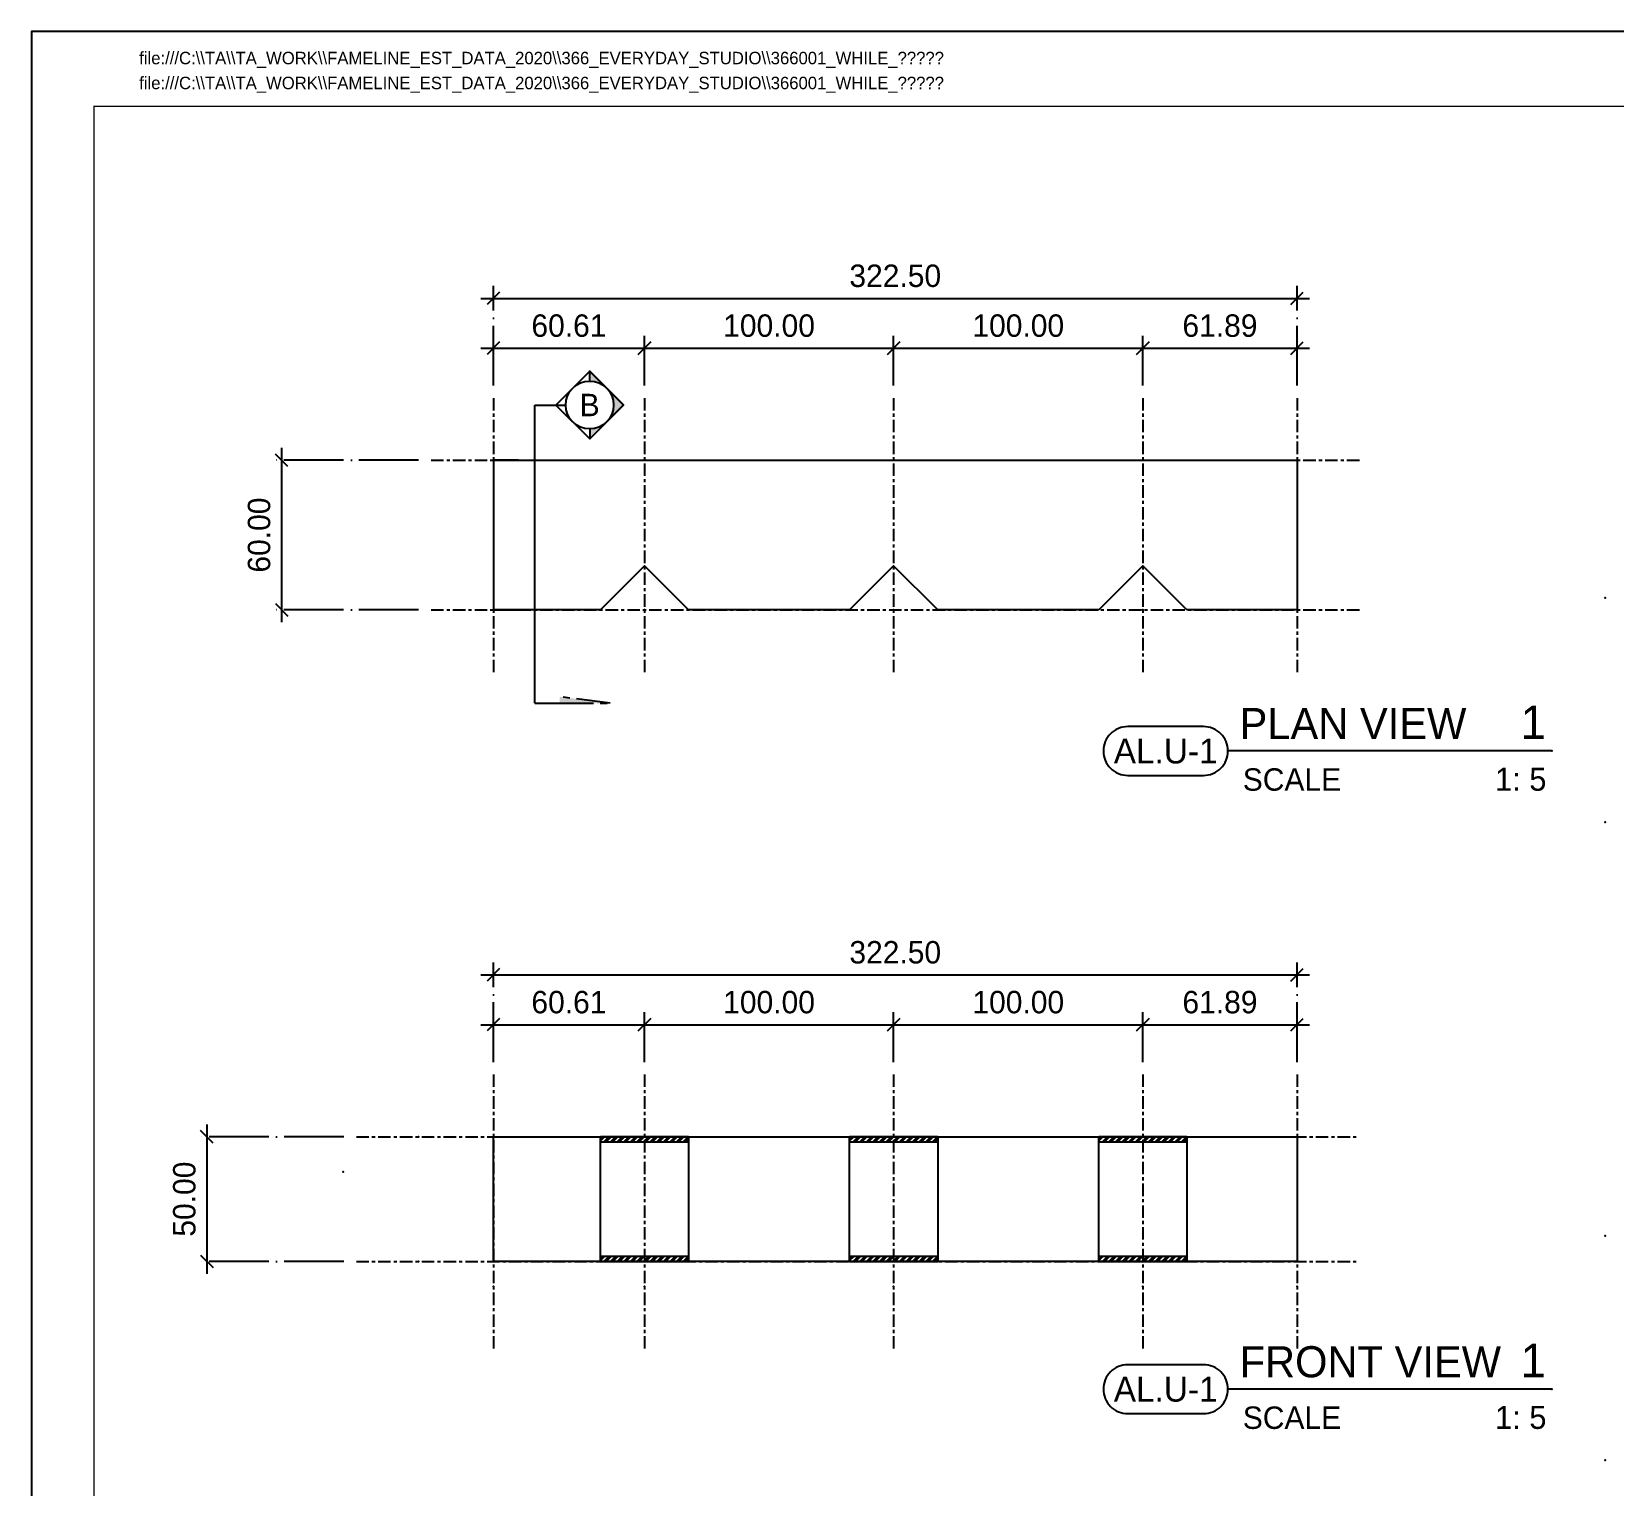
# Model space of a CAD drawing. Header units: millimetres. Extents: x -244126 to 368105, y -173968 to 259060.
# Drawn here: x 19897 to 20532, y 56863 to 57447 of the extents above; entities that cross this region are included whole.
import ezdxf
from ezdxf.enums import TextEntityAlignment as Align

# ---------------------------------------------------------------- set-up
doc = ezdxf.new("R2010")
doc.units = ezdxf.units.MM
doc.header["$MEASUREMENT"] = 0
for name, pattern in [('005_GG_TA_LINE', [13.75, 5, -1.25, 1.25, -1.25, 5]), ('ACAD_ISO04W100', [30, 24, -3, 0, -3]), ('BORDER2', [22.225, 6.35, -3.175, 6.35, -3.175, 0, -3.175]), ('CENTER', [2, 1.25, -0.25, 0.25, -0.25]), ('TA_GL_000.00010', [0.000275, 0.0001, -2.5e-05, 2.5e-05, -2.5e-05, 0.0001]), ('TA_GL_005.00', [13.75, 5, -1.25, 1.25, -1.25, 5])]:
    doc.linetypes.add(name, pattern=pattern)
for name, color, linetype in [('000 - GRID', 8, 'CENTER'), ('000 - H A T C H', 8, 'Continuous'), ('000 - L I N E 0.1', 1, 'Continuous'), ('000 - SYMBOL CON', 1, 'Continuous'), ('000 - T E X T', 4, 'Continuous'), ('000 - TITLEBLOCK', 4, 'Continuous'), ('001 - ASCESSORIES', 1, 'Continuous'), ('A04_TUBE SERIES', 7, 'Continuous')]:
    doc.layers.add(name, color=color, linetype=linetype)
doc.styles.add('Cetury Gothic', font='GOTHIC.TTF')
doc.styles.add('CORDIA', font='cordia.shx')
doc.styles.add('MtXpl_BrowalliaUPC', font='BrowalliaUPC.ttf')
doc.styles.add('TA', font='Cordia New.ttf', dxfattribs={"height": 4.5})
doc.dimstyles.new('DIM E-E', dxfattribs={"dimscale": 2, "dimtxt": 0.18, "dimasz": 0.1, "dimexe": 0.1, "dimexo": 0.1, "dimgap": 0.09, "dimtad": 1, "dimtoh": 1, "dimzin": 0, "dimdsep": 46, "dimtxsty": 'CORDIA', "dimblk": 'OBLIQUE', "dimcen": 0.1, "dimdle": 0.1, "dimclrd": 40, "dimclre": 140, "dimclrt": 3, "dimadec": 0, "dimazin": 0, "dimtfac": 1, "dimtix": 1, "dimtmove": 2, "dimatfit": 3, "dimfxl": 1, "dimtolj": 1, "dimtzin": 0, "dimarcsym": 0})

# ---------------------------------------------------------------- blocks, each defined once
blk = doc.blocks.new('A$Cfd196da9')
at = {"color": 0, "linetype": 'ByBlock', "const_width": 0.1}
blk.add_lwpolyline([(-143.5, -98), (96.5, -98), (96.5, 99), (-143.5, 99)], close=True, dxfattribs=at)
blk = doc.blocks.new('*U1676')
at = {"linetype": '005_GG_TA_LINE'}
blk.add_point((125, 592.5), dxfattribs=at)
at = {"layer": '000 - L I N E 0.1', "color": 21, "linetype": 'Continuous'}
blk.add_lwpolyline([(35.6, 1050), (0, 1050), (0, 1014.4)], dxfattribs=at)
at = {"layer": '000 - TITLEBLOCK', "color": 250}
blk.add_lwpolyline([(0, 0), (1485, 0), (1485, 1050), (0, 1050)], close=True, dxfattribs=at)
at = {"layer": '000 - T E X T', "color": 3, "xscale": 5, "yscale": 5, "zscale": 5}
blk.add_blockref('A$Cfd196da9', (742.5, 525), dxfattribs=at)
at = {"color": 4, "style": 'TA'}
blk.add_attdef('PAPER_SIZE', text='', height=6.25, dxfattribs=at).set_placement((1421.5, 24.94), align=Align.MIDDLE_RIGHT)
blk.add_attdef('SCALE_SIZE', text='', height=6.25, dxfattribs=at).set_placement((1433.78, 25.07), align=Align.MIDDLE_LEFT)
at = {"layer": '000 - T E X T', "color": 250, "style": 'TA'}
for tag, height, p in [('SUPERLINK', 5, (43.16, 1039.41)), ('NAMEFILE', 5, (43.16, 1029.41)), ('SC', 100, (8.41, 938.03))]:
    blk.add_attdef(tag, text='', height=height, dxfattribs=at).set_placement(p, align=Align.MIDDLE_LEFT)
at = {"layer": '000 - T E X T', "color": 4, "style": 'TA'}
for tag, height, p in [('NAME_JOB_1', 5, (1309.16, 845.63)), ('NAME_JOB_2', 5, (1309.16, 834.72)), ('NAME_PROJECT_1', 7.5, (1234.52, 797.42)), ('NAME_PROJECT_2', 7.5, (1234.52, 778.92)), ('NAME_PROJECT_3', 7.5, (1234.52, 760.42)), ('CODE_VALUE_1', 4.75, (1302.87, 722.8)), ('CODE_VALUE_2', 4.75, (1302.87, 707.8)), ('PART_NAME_VALUE_1', 4.75, (1302.87, 689.69)), ('PART_NAME_VALUE_2', 4.75, (1302.87, 674.69)), ('PART_NAME_VALUE_3', 4.75, (1302.87, 659.69)), ('MATTERIAL_VALUE_1', 9, (1304.89, 642.26)), ('SPEC_VALUE', 9, (1304.89, 621.71)), ('THICKNESS_VALUE', 9, (1304.89, 601.32)), ('COATING_VALUE_1', 9, (1304.89, 581.25)), ('COATING_VALUE_2', 9, (1304.89, 561.18)), ('NAME_TITLE_1', 6, (1236.27, 194.04)), ('NAME_TITLE_2', 6, (1236.27, 177.39)), ('NAME_TITLE_3', 6, (1236.27, 160.74)), ('DRAWING_NO1', 6, (1236.53, 82.29)), ('DRAWING_NO2', 6, (1236.53, 62.29))]:
    blk.add_attdef(tag, text='', height=height, dxfattribs=at).set_placement(p, align=Align.MIDDLE_LEFT)
for tag, p in [('NAME_DAFT', (1383.53, 340.54)), ('NAME_CHECKED', (1383.53, 306.49)), ('NAME_DESIGNER', (1383.53, 273.03)), ('NAME_DESIGN_MGR', (1383.53, 237.79))]:
    blk.add_attdef(tag, text='', height=9, dxfattribs=at).set_placement(p, align=Align.MIDDLE_CENTER)
for tag, p, height in [('REV', (1383.82, 125.62), 9.38), ('NAME_REMARK', (138.21, 43.26), 10)]:
    blk.add_attdef(tag, p, '', height=height, dxfattribs=at)
at = {"layer": '000 - T E X T', "color": 4, "style": 'Cetury Gothic'}
for tag, p in [('SHEET_NO.', (1403.95, 84.99)), ('TOTAL_SHEET_NO.', (1402.41, 44.1))]:
    blk.add_attdef(tag, text='', height=9, dxfattribs=at).set_placement(p, align=Align.CENTER)
blk = doc.blocks.new('*U4420')
at = {"color": 3}
blk.add_point((0, -60), dxfattribs=at)
at = {"layer": '000 - GRID', "color": 0, "linetype": 'ByBlock'}
blk.add_line((0, 25), (0, -85), dxfattribs=at)
at = {"layer": '000 - GRID', "color": 0}
blk.add_point((0, 0), dxfattribs=at)
at = {"style": 'TA', "flags": 1}
blk.add_attdef('LOCATION', (6, 6), '', height=4.5, dxfattribs=at)
blk = doc.blocks.new('*U4566')
at = {"color": 3}
blk.add_point((0, -352.5), dxfattribs=at)
at = {"layer": '000 - GRID', "color": 0, "linetype": 'ByBlock'}
blk.add_line((0, 25), (0, -377.5), dxfattribs=at)
at = {"layer": '000 - GRID', "color": 0}
blk.add_point((0, 0), dxfattribs=at)
at = {"style": 'TA', "flags": 1}
blk.add_attdef('LOCATION', (6, 6), '', height=4.5, dxfattribs=at)
blk = doc.blocks.new('*U4560')
at = {"color": 3}
blk.add_point((0, -322.5), dxfattribs=at)
at = {"layer": '000 - GRID', "color": 0, "linetype": 'ByBlock'}
blk.add_line((0, 25), (0, -347.5), dxfattribs=at)
at = {"layer": '000 - GRID', "color": 0}
blk.add_point((0, 0), dxfattribs=at)
at = {"style": 'TA', "flags": 1}
blk.add_attdef('LOCATION', (6, 6), '', height=4.5, dxfattribs=at)
blk = doc.blocks.new('_Oblique')
at = {"color": 0, "linetype": 'ByBlock', "lineweight": -2}
blk.add_line((-0.5, -0.5), (0.5, 0.5), dxfattribs=at)
blk = doc.blocks.new('*D4467')
at = {"layer": 'A04_TUBE SERIES', "color": 140, "linetype": 'ACAD_ISO04W100', "lineweight": -2, "transparency": 16777216}
for p, q in [((20081.83, 57304.77), (20081.83, 57344.77)), ((20404.33, 57304.77), (20404.33, 57344.77))]:
    blk.add_line(p, q, dxfattribs=at)
at = {"layer": 'A04_TUBE SERIES', "color": 40, "lineweight": -2, "transparency": 16777216}
blk.add_line((20076.83, 57339.77), (20409.33, 57339.77), dxfattribs=at)
at = {"layer": 'Defpoints', "color": 0, "transparency": 16777216}
for p in [(20404.33, 57339.77), (20081.83, 57299.77), (20404.33, 57299.77)]:
    blk.add_point(p, dxfattribs=at)
at = {"layer": 'A04_TUBE SERIES', "color": 40, "lineweight": -2, "transparency": 16777216, "xscale": 5, "yscale": 5, "zscale": 5, "rotation": 180}
blk.add_blockref('_Oblique', (20081.83, 57339.77), dxfattribs=at)
at = {"layer": 'A04_TUBE SERIES', "color": 40, "lineweight": -2, "transparency": 16777216, "xscale": 5, "yscale": 5, "zscale": 5}
blk.add_blockref('_Oblique', (20404.33, 57339.77), dxfattribs=at)
at = {"layer": 'A04_TUBE SERIES', "color": 3, "transparency": 16777216, "insert": (20243.08, 57348.77), "char_height": 9, "attachment_point": 5, "style": 'CORDIA'}
blk.add_mtext('\\A1;322.50', dxfattribs=at)
blk = doc.blocks.new('*D4465')
at = {"layer": 'A04_TUBE SERIES', "color": 140, "linetype": 'ACAD_ISO04W100', "lineweight": -2, "transparency": 16777216}
for p, q in [((20051.83, 57274.77), (19991.83, 57274.77)), ((20051.83, 57214.77), (19991.83, 57214.77))]:
    blk.add_line(p, q, dxfattribs=at)
at = {"layer": 'A04_TUBE SERIES', "color": 40, "lineweight": -2, "transparency": 16777216}
blk.add_line((19996.83, 57279.77), (19996.83, 57209.77), dxfattribs=at)
at = {"layer": 'Defpoints', "color": 0, "transparency": 16777216}
for p in [(20056.83, 57274.77), (19996.83, 57214.77), (20056.83, 57214.77)]:
    blk.add_point(p, dxfattribs=at)
at = {"layer": 'A04_TUBE SERIES', "color": 40, "lineweight": -2, "transparency": 16777216, "xscale": 5, "yscale": 5, "zscale": 5}
for p, rotation in [((19996.83, 57274.77), 90), ((19996.83, 57214.77), 270)]:
    blk.add_blockref('_Oblique', p, dxfattribs=dict(at, rotation=rotation))
at = {"layer": 'A04_TUBE SERIES', "color": 3, "transparency": 16777216, "insert": (19987.83, 57244.77), "char_height": 9, "attachment_point": 5, "rotation": 90, "style": 'CORDIA'}
blk.add_mtext('\\A1;60.00', dxfattribs=at)
blk = doc.blocks.new('*D4466')
at = {"layer": 'A04_TUBE SERIES', "color": 40, "lineweight": -2, "transparency": 16777216}
blk.add_line((19966.83, 57008.3), (19966.83, 56948.3), dxfattribs=at)
at = {"layer": 'A04_TUBE SERIES', "color": 140, "linetype": 'ACAD_ISO04W100', "lineweight": -2, "transparency": 16777216}
for p, q in [((20021.83, 57003.3), (19961.83, 57003.3)), ((20021.83, 56953.3), (19961.83, 56953.3))]:
    blk.add_line(p, q, dxfattribs=at)
at = {"layer": 'Defpoints', "color": 0, "transparency": 16777216}
for p in [(20026.83, 57003.3), (19966.83, 56953.3), (20026.83, 56953.3)]:
    blk.add_point(p, dxfattribs=at)
at = {"layer": 'A04_TUBE SERIES', "color": 40, "lineweight": -2, "transparency": 16777216, "xscale": 5, "yscale": 5, "zscale": 5}
for p, rotation in [((19966.83, 57003.3), 90), ((19966.83, 56953.3), 270)]:
    blk.add_blockref('_Oblique', p, dxfattribs=dict(at, rotation=rotation))
at = {"layer": 'A04_TUBE SERIES', "color": 3, "transparency": 16777216, "insert": (19957.83, 56978.3), "char_height": 9, "attachment_point": 5, "rotation": 90, "style": 'CORDIA'}
blk.add_mtext('\\A1;50.00', dxfattribs=at)
blk = doc.blocks.new('*U875')
at = {"color": 4}
blk.add_line((-4.26, 5.7), (-30.26, 5.7), dxfattribs=at)
at = {"linetype": 'TA_GL_000.00010'}
blk.add_point((0, 18), dxfattribs=at)
for p in [(-4.26, 5.7), (0, 0)]:
    blk.add_point(p)
at = {"layer": '000 - SYMBOL CON', "color": 0, "linetype": 'ByBlock'}
blk.add_lwpolyline([(-38.3, 7.66, 0.414214), (-40.26, 5.7, 0.414214), (-38.3, 3.74), (-32.22, 3.74, 0.414214), (-30.26, 5.7, 0.414214), (-32.22, 7.66)], format="xyb", close=True, dxfattribs=at)
at = {"color": 4, "linetype": 'BORDER2', "style": 'Cetury Gothic'}
blk.add_text('SCALE', height=1.8, dxfattribs=at).set_placement((-29.07, 2.51))
at = {"color": 0, "style": 'TA'}
for tag, p in [('HEADING2', (-29.33, 10.65)), ('HEADING', (-29.33, 6.65))]:
    blk.add_attdef(tag, p, '', height=2.5, dxfattribs=at)
for tag, height, p in [('LO', 2.7, (-4.76, 6.65)), ('SC', 1.85, (-4.7, 2.51))]:
    blk.add_attdef(tag, text='', height=height, dxfattribs=at).set_placement(p, align=Align.RIGHT)
at = {"layer": '000 - T E X T', "color": 0, "style": 'MtXpl_BrowalliaUPC'}
blk.add_attdef('NO.CODE', text='', height=2, dxfattribs=at).set_placement((-35.26, 5.7), align=Align.MIDDLE_CENTER)
blk = doc.blocks.new('*U4559')
at = {"layer": '001 - ASCESSORIES', "color": 0, "linetype": 'ByBlock'}
for p, q in [((-150, 0), (-50, 0)), ((-50, 0), (50, 0)), ((50, 0), (150, 0)), ((-107.07, -60), (-150, -60)), ((-50, -60), (-71.72, -60)), ((-71.72, -60), (-71.72, -60)), ((-7.07, -60), (-50, -60)), ((50, -60), (28.28, -60)), ((28.28, -60), (28.28, -60)), ((92.93, -60), (50, -60)), ((150, -60), (128.28, -60)), ((128.28, -60), (128.28, -60))]:
    blk.add_line(p, q, dxfattribs=at)
for points in [[(-140, 0), (-150, 0), (-150, -60), (-140, -60)], [(150, 0), (172.5, 0), (172.5, -60), (150, -60)], [(-71.72, -60), (-89.39, -42.32), (-107.07, -60)], [(28.28, -60), (10.61, -42.32), (-7.07, -60)], [(128.28, -60), (110.61, -42.32), (92.93, -60)]]:
    blk.add_lwpolyline(points, dxfattribs=at)
blk = doc.blocks.new('*D4484')
at = {"layer": 'A04_TUBE SERIES', "color": 140, "linetype": 'ACAD_ISO04W100', "lineweight": -2, "transparency": 16777216}
for p, q in [((20081.83, 57304.77), (20081.83, 57324.77)), ((20142.44, 57304.77), (20142.44, 57324.77))]:
    blk.add_line(p, q, dxfattribs=at)
at = {"layer": 'A04_TUBE SERIES', "color": 40, "lineweight": -2, "transparency": 16777216}
blk.add_line((20076.83, 57319.77), (20147.44, 57319.77), dxfattribs=at)
at = {"layer": 'Defpoints', "color": 0, "transparency": 16777216}
for p in [(20142.44, 57319.77), (20081.83, 57299.77), (20142.44, 57299.77)]:
    blk.add_point(p, dxfattribs=at)
at = {"layer": 'A04_TUBE SERIES', "color": 40, "lineweight": -2, "transparency": 16777216, "xscale": 5, "yscale": 5, "zscale": 5, "rotation": 180}
blk.add_blockref('_Oblique', (20081.83, 57319.77), dxfattribs=at)
at = {"layer": 'A04_TUBE SERIES', "color": 40, "lineweight": -2, "transparency": 16777216, "xscale": 5, "yscale": 5, "zscale": 5}
blk.add_blockref('_Oblique', (20142.44, 57319.77), dxfattribs=at)
at = {"layer": 'A04_TUBE SERIES', "color": 3, "transparency": 16777216, "insert": (20112.13, 57328.77), "char_height": 9, "attachment_point": 5, "style": 'CORDIA'}
blk.add_mtext('\\A1;60.61', dxfattribs=at)
blk = doc.blocks.new('*D4485')
at = {"layer": 'A04_TUBE SERIES', "color": 140, "linetype": 'ACAD_ISO04W100', "lineweight": -2, "transparency": 16777216}
for p, q in [((20142.44, 57304.77), (20142.44, 57324.77)), ((20242.44, 57304.77), (20242.44, 57324.77))]:
    blk.add_line(p, q, dxfattribs=at)
at = {"layer": 'A04_TUBE SERIES', "color": 40, "lineweight": -2, "transparency": 16777216}
blk.add_line((20137.44, 57319.77), (20247.44, 57319.77), dxfattribs=at)
at = {"layer": 'Defpoints', "color": 0, "transparency": 16777216}
for p in [(20242.44, 57319.77), (20142.44, 57299.77), (20242.44, 57299.77)]:
    blk.add_point(p, dxfattribs=at)
at = {"layer": 'A04_TUBE SERIES', "color": 40, "lineweight": -2, "transparency": 16777216, "xscale": 5, "yscale": 5, "zscale": 5, "rotation": 180}
blk.add_blockref('_Oblique', (20142.44, 57319.77), dxfattribs=at)
at = {"layer": 'A04_TUBE SERIES', "color": 40, "lineweight": -2, "transparency": 16777216, "xscale": 5, "yscale": 5, "zscale": 5}
blk.add_blockref('_Oblique', (20242.44, 57319.77), dxfattribs=at)
at = {"layer": 'A04_TUBE SERIES', "color": 3, "transparency": 16777216, "insert": (20192.44, 57328.77), "char_height": 9, "attachment_point": 5, "style": 'CORDIA'}
blk.add_mtext('\\A1;100.00', dxfattribs=at)
blk = doc.blocks.new('*D4486')
at = {"layer": 'A04_TUBE SERIES', "color": 140, "linetype": 'ACAD_ISO04W100', "lineweight": -2, "transparency": 16777216}
for p, q in [((20242.44, 57304.77), (20242.44, 57324.77)), ((20342.44, 57304.77), (20342.44, 57324.77))]:
    blk.add_line(p, q, dxfattribs=at)
at = {"layer": 'A04_TUBE SERIES', "color": 40, "lineweight": -2, "transparency": 16777216}
blk.add_line((20237.44, 57319.77), (20347.44, 57319.77), dxfattribs=at)
at = {"layer": 'Defpoints', "color": 0, "transparency": 16777216}
for p in [(20342.44, 57319.77), (20242.44, 57299.77), (20342.44, 57299.77)]:
    blk.add_point(p, dxfattribs=at)
at = {"layer": 'A04_TUBE SERIES', "color": 40, "lineweight": -2, "transparency": 16777216, "xscale": 5, "yscale": 5, "zscale": 5, "rotation": 180}
blk.add_blockref('_Oblique', (20242.44, 57319.77), dxfattribs=at)
at = {"layer": 'A04_TUBE SERIES', "color": 40, "lineweight": -2, "transparency": 16777216, "xscale": 5, "yscale": 5, "zscale": 5}
blk.add_blockref('_Oblique', (20342.44, 57319.77), dxfattribs=at)
at = {"layer": 'A04_TUBE SERIES', "color": 3, "transparency": 16777216, "insert": (20292.44, 57328.77), "char_height": 9, "attachment_point": 5, "style": 'CORDIA'}
blk.add_mtext('\\A1;100.00', dxfattribs=at)
blk = doc.blocks.new('*D4487')
at = {"layer": 'A04_TUBE SERIES', "color": 140, "linetype": 'ACAD_ISO04W100', "lineweight": -2, "transparency": 16777216}
for p, q in [((20342.44, 57304.77), (20342.44, 57324.77)), ((20404.33, 57304.77), (20404.33, 57324.77))]:
    blk.add_line(p, q, dxfattribs=at)
at = {"layer": 'A04_TUBE SERIES', "color": 40, "lineweight": -2, "transparency": 16777216}
blk.add_line((20337.44, 57319.77), (20409.33, 57319.77), dxfattribs=at)
at = {"layer": 'Defpoints', "color": 0, "transparency": 16777216}
for p in [(20404.33, 57319.77), (20342.44, 57299.77), (20404.33, 57299.77)]:
    blk.add_point(p, dxfattribs=at)
at = {"layer": 'A04_TUBE SERIES', "color": 40, "lineweight": -2, "transparency": 16777216, "xscale": 5, "yscale": 5, "zscale": 5, "rotation": 180}
blk.add_blockref('_Oblique', (20342.44, 57319.77), dxfattribs=at)
at = {"layer": 'A04_TUBE SERIES', "color": 40, "lineweight": -2, "transparency": 16777216, "xscale": 5, "yscale": 5, "zscale": 5}
blk.add_blockref('_Oblique', (20404.33, 57319.77), dxfattribs=at)
at = {"layer": 'A04_TUBE SERIES', "color": 3, "transparency": 16777216, "insert": (20373.38, 57328.77), "char_height": 9, "attachment_point": 5, "style": 'CORDIA'}
blk.add_mtext('\\A1;61.89', dxfattribs=at)
blk = doc.blocks.new('A$C6D7226B7')
blk.add_hatch(color=2).paths.add_polyline_path([(0.71, 5.6), (0, 0), (0.71, 0)])
at = {"color": 2, "linetype": 'CENTER', "ltscale": 3}
for p, q in [((0.71, 5.6), (0, 0)), ((0.71, 0), (0.71, 5.6))]:
    blk.add_line(p, q, dxfattribs=at)
blk = doc.blocks.new('A$C2FD3211E')
h = blk.add_hatch(color=2)
h.paths.add_polyline_path([(2.01, 7.26, -0.198912), (2.84, 5.25), (4.02, 5.25)])
h.paths.add_polyline_path([(-2.01, 7.26), (-4.02, 5.25), (-2.84, 5.25, -0.198912)])
h.paths.add_polyline_path([(0, 9.27), (-2.01, 7.26, -0.198912), (0, 8.09, -0.198912), (2.01, 7.26)])
at = {"color": 2}
blk.add_lwpolyline([(2.84, 5.25), (4.02, 5.25), (0, 9.27), (-4.02, 5.25), (-2.84, 5.25)], dxfattribs=at)
blk = doc.blocks.new('*U4473')
at = {"color": 2}
blk.add_circle((1.92, 0), 1.92, dxfattribs=at)
blk.add_circle((1.92, 0), 1.92, dxfattribs=at)
at = {"layer": '000 - SYMBOL CON', "color": 2, "linetype": 'ByBlock'}
for p, q in [((-2.49, 0), (0, 0)), ((-2.49, -23.94), (-0.49, -23.94))]:
    blk.add_line(p, q, dxfattribs=at)
blk.add_lwpolyline([(-2.49, -23.94), (-2.49, 0)], dxfattribs=at)
at = {"layer": 'Defpoints', "color": 250}
blk.add_lwpolyline([(1.92, 2.71), (-0.79, 0), (1.92, -2.71), (4.63, 0)], close=True, dxfattribs=at)
at = {"color": 3, "rotation": 270.0133338111312}
for name, p, xscale, yscale, zscale in [('A$C2FD3211E', (-1.62, 0), 0.6742075757186758, 0.6742075757186758, 0.6742075757186758), ('A$C6D7226B7', (-0.49, -23.42), 0.7254261282618397, 0.7254261282618397, 0.7254261282618397)]:
    blk.add_blockref(name, p, dxfattribs=dict(at, xscale=xscale, yscale=yscale, zscale=zscale))
at = {"layer": '000 - T E X T', "color": 0, "style": 'TA'}
blk.add_attdef('SYM', text='', height=1.8, dxfattribs=at).set_placement((1.92, 0), align=Align.MIDDLE_CENTER)
blk = doc.blocks.new('*D4561')
at = {"layer": 'A04_TUBE SERIES', "color": 140, "linetype": 'ACAD_ISO04W100', "lineweight": -2, "transparency": 16777216}
for p, q in [((20081.83, 57033.3), (20081.83, 57073.3)), ((20404.33, 57033.3), (20404.33, 57073.3))]:
    blk.add_line(p, q, dxfattribs=at)
at = {"layer": 'A04_TUBE SERIES', "color": 40, "lineweight": -2, "transparency": 16777216}
blk.add_line((20076.83, 57068.3), (20409.33, 57068.3), dxfattribs=at)
at = {"layer": 'Defpoints', "color": 0, "transparency": 16777216}
for p in [(20404.33, 57068.3), (20081.83, 57028.3), (20404.33, 57028.3)]:
    blk.add_point(p, dxfattribs=at)
at = {"layer": 'A04_TUBE SERIES', "color": 40, "lineweight": -2, "transparency": 16777216, "xscale": 5, "yscale": 5, "zscale": 5, "rotation": 180}
blk.add_blockref('_Oblique', (20081.83, 57068.3), dxfattribs=at)
at = {"layer": 'A04_TUBE SERIES', "color": 40, "lineweight": -2, "transparency": 16777216, "xscale": 5, "yscale": 5, "zscale": 5}
blk.add_blockref('_Oblique', (20404.33, 57068.3), dxfattribs=at)
at = {"layer": 'A04_TUBE SERIES', "color": 3, "transparency": 16777216, "insert": (20243.08, 57077.3), "char_height": 9, "attachment_point": 5, "style": 'CORDIA'}
blk.add_mtext('\\A1;322.50', dxfattribs=at)
blk = doc.blocks.new('*D4562')
at = {"layer": 'A04_TUBE SERIES', "color": 140, "linetype": 'ACAD_ISO04W100', "lineweight": -2, "transparency": 16777216}
for p, q in [((20081.83, 57033.3), (20081.83, 57053.3)), ((20142.44, 57033.3), (20142.44, 57053.3))]:
    blk.add_line(p, q, dxfattribs=at)
at = {"layer": 'A04_TUBE SERIES', "color": 40, "lineweight": -2, "transparency": 16777216}
blk.add_line((20076.83, 57048.3), (20147.44, 57048.3), dxfattribs=at)
at = {"layer": 'Defpoints', "color": 0, "transparency": 16777216}
for p in [(20142.44, 57048.3), (20081.83, 57028.3), (20142.44, 57028.3)]:
    blk.add_point(p, dxfattribs=at)
at = {"layer": 'A04_TUBE SERIES', "color": 40, "lineweight": -2, "transparency": 16777216, "xscale": 5, "yscale": 5, "zscale": 5, "rotation": 180}
blk.add_blockref('_Oblique', (20081.83, 57048.3), dxfattribs=at)
at = {"layer": 'A04_TUBE SERIES', "color": 40, "lineweight": -2, "transparency": 16777216, "xscale": 5, "yscale": 5, "zscale": 5}
blk.add_blockref('_Oblique', (20142.44, 57048.3), dxfattribs=at)
at = {"layer": 'A04_TUBE SERIES', "color": 3, "transparency": 16777216, "insert": (20112.13, 57057.3), "char_height": 9, "attachment_point": 5, "style": 'CORDIA'}
blk.add_mtext('\\A1;60.61', dxfattribs=at)
blk = doc.blocks.new('*D4563')
at = {"layer": 'A04_TUBE SERIES', "color": 140, "linetype": 'ACAD_ISO04W100', "lineweight": -2, "transparency": 16777216}
for p, q in [((20142.44, 57033.3), (20142.44, 57053.3)), ((20242.44, 57033.3), (20242.44, 57053.3))]:
    blk.add_line(p, q, dxfattribs=at)
at = {"layer": 'A04_TUBE SERIES', "color": 40, "lineweight": -2, "transparency": 16777216}
blk.add_line((20137.44, 57048.3), (20247.44, 57048.3), dxfattribs=at)
at = {"layer": 'Defpoints', "color": 0, "transparency": 16777216}
for p in [(20242.44, 57048.3), (20142.44, 57028.3), (20242.44, 57028.3)]:
    blk.add_point(p, dxfattribs=at)
at = {"layer": 'A04_TUBE SERIES', "color": 40, "lineweight": -2, "transparency": 16777216, "xscale": 5, "yscale": 5, "zscale": 5, "rotation": 180}
blk.add_blockref('_Oblique', (20142.44, 57048.3), dxfattribs=at)
at = {"layer": 'A04_TUBE SERIES', "color": 40, "lineweight": -2, "transparency": 16777216, "xscale": 5, "yscale": 5, "zscale": 5}
blk.add_blockref('_Oblique', (20242.44, 57048.3), dxfattribs=at)
at = {"layer": 'A04_TUBE SERIES', "color": 3, "transparency": 16777216, "insert": (20192.44, 57057.3), "char_height": 9, "attachment_point": 5, "style": 'CORDIA'}
blk.add_mtext('\\A1;100.00', dxfattribs=at)
blk = doc.blocks.new('*D4564')
at = {"layer": 'A04_TUBE SERIES', "color": 140, "linetype": 'ACAD_ISO04W100', "lineweight": -2, "transparency": 16777216}
for p, q in [((20242.44, 57033.3), (20242.44, 57053.3)), ((20342.44, 57033.3), (20342.44, 57053.3))]:
    blk.add_line(p, q, dxfattribs=at)
at = {"layer": 'A04_TUBE SERIES', "color": 40, "lineweight": -2, "transparency": 16777216}
blk.add_line((20237.44, 57048.3), (20347.44, 57048.3), dxfattribs=at)
at = {"layer": 'Defpoints', "color": 0, "transparency": 16777216}
for p in [(20342.44, 57048.3), (20242.44, 57028.3), (20342.44, 57028.3)]:
    blk.add_point(p, dxfattribs=at)
at = {"layer": 'A04_TUBE SERIES', "color": 40, "lineweight": -2, "transparency": 16777216, "xscale": 5, "yscale": 5, "zscale": 5, "rotation": 180}
blk.add_blockref('_Oblique', (20242.44, 57048.3), dxfattribs=at)
at = {"layer": 'A04_TUBE SERIES', "color": 40, "lineweight": -2, "transparency": 16777216, "xscale": 5, "yscale": 5, "zscale": 5}
blk.add_blockref('_Oblique', (20342.44, 57048.3), dxfattribs=at)
at = {"layer": 'A04_TUBE SERIES', "color": 3, "transparency": 16777216, "insert": (20292.44, 57057.3), "char_height": 9, "attachment_point": 5, "style": 'CORDIA'}
blk.add_mtext('\\A1;100.00', dxfattribs=at)
blk = doc.blocks.new('*D4565')
at = {"layer": 'A04_TUBE SERIES', "color": 140, "linetype": 'ACAD_ISO04W100', "lineweight": -2, "transparency": 16777216}
for p, q in [((20342.44, 57033.3), (20342.44, 57053.3)), ((20404.33, 57033.3), (20404.33, 57053.3))]:
    blk.add_line(p, q, dxfattribs=at)
at = {"layer": 'A04_TUBE SERIES', "color": 40, "lineweight": -2, "transparency": 16777216}
blk.add_line((20337.44, 57048.3), (20409.33, 57048.3), dxfattribs=at)
at = {"layer": 'Defpoints', "color": 0, "transparency": 16777216}
for p in [(20404.33, 57048.3), (20342.44, 57028.3), (20404.33, 57028.3)]:
    blk.add_point(p, dxfattribs=at)
at = {"layer": 'A04_TUBE SERIES', "color": 40, "lineweight": -2, "transparency": 16777216, "xscale": 5, "yscale": 5, "zscale": 5, "rotation": 180}
blk.add_blockref('_Oblique', (20342.44, 57048.3), dxfattribs=at)
at = {"layer": 'A04_TUBE SERIES', "color": 40, "lineweight": -2, "transparency": 16777216, "xscale": 5, "yscale": 5, "zscale": 5}
blk.add_blockref('_Oblique', (20404.33, 57048.3), dxfattribs=at)
at = {"layer": 'A04_TUBE SERIES', "color": 3, "transparency": 16777216, "insert": (20373.38, 57057.3), "char_height": 9, "attachment_point": 5, "style": 'CORDIA'}
blk.add_mtext('\\A1;61.89', dxfattribs=at)

msp = doc.modelspace()

# ---------------------------------------------------------------- hatches: boundary and pattern name
at = {"layer": '000 - H A T C H'}
h = msp.add_hatch(dxfattribs=at)
h.set_pattern_fill('ANSI32', color=8, scale=5)
h.set_pattern_definition([(45, (1621.5437, 0), (-1.325825215, 1.325825215), []), (45, (1622.4276, 0), (-1.325825215, 1.325825215), [])])
h.paths.add_polyline_path([(20124.75857, 57001.30292), (20160.11391, 57001.30292), (20160.11391, 57003.30292), (20124.75857, 57003.30292)])
h = msp.add_hatch(dxfattribs=at)
h.set_pattern_fill('ANSI32', color=8, scale=5)
h.set_pattern_definition([(45, (1721.5437, 0), (-1.325825215, 1.325825215), []), (45, (1722.4276, 0), (-1.325825215, 1.325825215), [])])
h.paths.add_polyline_path([(20224.75857, 57001.30292), (20260.11391, 57001.30292), (20260.11391, 57003.30292), (20224.75857, 57003.30292)])
h = msp.add_hatch(dxfattribs=at)
h.set_pattern_fill('ANSI32', color=8, scale=5)
h.set_pattern_definition([(45, (1821.5437, 0), (-1.325825215, 1.325825215), []), (45, (1822.4276, 0), (-1.325825215, 1.325825215), [])])
h.paths.add_polyline_path([(20324.75857, 57001.30292), (20360.11391, 57001.30292), (20360.11391, 57003.30292), (20324.75857, 57003.30292)])
h = msp.add_hatch(dxfattribs=at)
h.set_pattern_fill('ANSI32', color=8, scale=5)
h.set_pattern_definition([(45, (1621.5437, -48), (-1.325825215, 1.325825215), []), (45, (1622.4276, -48), (-1.325825215, 1.325825215), [])])
h.paths.add_polyline_path([(20124.75857, 56953.30292), (20160.11391, 56953.30292), (20160.11391, 56955.30292), (20124.75857, 56955.30292)])
h = msp.add_hatch(dxfattribs=at)
h.set_pattern_fill('ANSI32', color=8, scale=5)
h.set_pattern_definition([(45, (1721.5437, -48), (-1.325825215, 1.325825215), []), (45, (1722.4276, -48), (-1.325825215, 1.325825215), [])])
h.paths.add_polyline_path([(20224.75857, 56953.30292), (20260.11391, 56953.30292), (20260.11391, 56955.30292), (20224.75857, 56955.30292)])
h = msp.add_hatch(dxfattribs=at)
h.set_pattern_fill('ANSI32', color=8, scale=5)
h.set_pattern_definition([(45, (1821.5437, -48), (-1.325825215, 1.325825215), []), (45, (1822.4276, -48), (-1.325825215, 1.325825215), [])])
h.paths.add_polyline_path([(20324.75857, 56953.30292), (20360.11391, 56953.30292), (20360.11391, 56955.30292), (20324.75857, 56955.30292)])

# ---------------------------------------------------------------- linework, layer by layer
at = {"color": 3}
for p, q in [((20124.75857, 57003.30292), (20160.11391, 57003.30292)), ((20124.75857, 56953.30292), (20124.75857, 57003.30292)), ((20160.11391, 57003.30292), (20160.11391, 56953.30292)), ((20224.75857, 57003.30292), (20260.11391, 57003.30292)), ((20224.75857, 56953.30292), (20224.75857, 57003.30292)), ((20260.11391, 57003.30292), (20260.11391, 56953.30292)), ((20324.75857, 57003.30292), (20360.11391, 57003.30292)), ((20324.75857, 56953.30292), (20324.75857, 57003.30292)), ((20360.11391, 57003.30292), (20360.11391, 56953.30292)), ((20160.11391, 56953.30292), (20124.75857, 56953.30292)), ((20260.11391, 56953.30292), (20224.75857, 56953.30292)), ((20360.11391, 56953.30292), (20324.75857, 56953.30292))]:
    msp.add_line(p, q, dxfattribs=at)
msp.add_lwpolyline([(20081.82964, 57003.30292), (20404.32964, 57003.30292), (20404.32964, 56953.30292), (20081.82964, 56953.30292)], close=True, dxfattribs=at)
at = {"color": 1}
for points in [[(20124.75857, 57001.30292), (20160.11391, 57001.30292), (20160.11391, 57003.30292), (20124.75857, 57003.30292)], [(20224.75857, 57001.30292), (20260.11391, 57001.30292), (20260.11391, 57003.30292), (20224.75857, 57003.30292)], [(20324.75857, 57001.30292), (20360.11391, 57001.30292), (20360.11391, 57003.30292), (20324.75857, 57003.30292)], [(20124.75857, 56953.30292), (20160.11391, 56953.30292), (20160.11391, 56955.30292), (20124.75857, 56955.30292)], [(20224.75857, 56953.30292), (20260.11391, 56953.30292), (20260.11391, 56955.30292), (20224.75857, 56955.30292)], [(20324.75857, 56953.30292), (20360.11391, 56953.30292), (20360.11391, 56955.30292), (20324.75857, 56955.30292)]]:
    msp.add_lwpolyline(points, close=True, dxfattribs=at)

# ---------------------------------------------------------------- block references
ref = msp.add_blockref('*U1676', (19896.53127, 56396.7919))
ref.add_attrib('SUPERLINK', 'file:///C:\\\\TA\\\\TA_WORK\\\\FAMELINE_EST_DATA_2020\\\\366_EVERYDAY_STUDIO\\\\366001_WHILE_เอกมัย', dxfattribs={"layer": '000 - T E X T', "color": 250, "height": 5, "style": 'TA'}).set_placement((19939.69286, 57436.20525), align=Align.MIDDLE_LEFT)
ref.add_attrib('NAMEFILE', 'file:///C:\\\\TA\\\\TA_WORK\\\\FAMELINE_EST_DATA_2020\\\\366_EVERYDAY_STUDIO\\\\366001_WHILE_เอกมัย', dxfattribs={"layer": '000 - T E X T', "color": 250, "height": 5, "style": 'TA'}).set_placement((19939.69286, 57426.20415), align=Align.MIDDLE_LEFT)
at = {"layer": '000 - GRID', "linetype": 'TA_GL_005.00'}
for p in [(20081.82964, 57274.77473), (20142.43624, 57274.77473), (20242.43624, 57274.77473), (20342.43624, 57274.77473), (20404.32964, 57274.77473), (20081.82964, 57003.30292), (20142.43624, 57003.30292), (20242.43624, 57003.30292), (20342.43624, 57003.30292), (20404.32964, 57003.30292)]:
    msp.add_blockref('*U4420', p, dxfattribs=at)
at = {"layer": '000 - GRID', "linetype": 'TA_GL_005.00', "rotation": 90}
for name, p in [('*U4560', (20081.82964, 57274.77473)), ('*U4560', (20081.82964, 57214.77473)), ('*U4566', (20051.82964, 57003.30292)), ('*U4566', (20051.82964, 56953.30292))]:
    msp.add_blockref(name, p, dxfattribs=at)
at = {"layer": '000 - SYMBOL CON', "color": 4, "xscale": 5, "yscale": 5, "zscale": 5}
msp.add_blockref('*U4473', (20110.85226, 57296.97345), dxfattribs=at).add_auto_attribs({'SYM': 'B'})
at = {"layer": '000 - T E X T', "xscale": 5, "yscale": 5, "zscale": 5}
for p, values in [((20527.88939, 57129.63426), {'NO.CODE': 'AL.U-1', 'HEADING': 'PLAN VIEW', 'LO': '1', 'SC': '1: 5'}), ((20527.88939, 56873.54588), {'NO.CODE': 'AL.U-1', 'HEADING': 'FRONT VIEW', 'LO': '1', 'SC': '1: 5'})]:
    msp.add_blockref('*U875', p, dxfattribs=at).add_auto_attribs(values)
at = {"layer": 'A04_TUBE SERIES', "color": 3}
msp.add_blockref('*U4559', (20231.82964, 57274.77473), dxfattribs=at)

# ---------------------------------------------------------------- dimensions: what is measured, and where the dimension line sits
for base, p1, p2, picture, middle in [((20404.32964, 57339.77473), (20081.82964, 57299.77473), (20404.32964, 57299.77473), '*D4467', (20243.07964, 57348.77473)), ((20142.43624, 57319.77473), (20081.82964, 57299.77473), (20142.43624, 57299.77473), '*D4484', (20112.13294, 57328.77473)), ((20242.43624, 57319.77473), (20142.43624, 57299.77473), (20242.43624, 57299.77473), '*D4485', (20192.43624, 57328.77473)), ((20342.43624, 57319.77473), (20242.43624, 57299.77473), (20342.43624, 57299.77473), '*D4486', (20292.43624, 57328.77473)), ((20404.32964, 57319.77473), (20342.43624, 57299.77473), (20404.32964, 57299.77473), '*D4487', (20373.38294, 57328.77473)), ((20404.32964, 57068.30292), (20081.82964, 57028.30292), (20404.32964, 57028.30292), '*D4561', (20243.07964, 57077.30292)), ((20142.43624, 57048.30292), (20081.82964, 57028.30292), (20142.43624, 57028.30292), '*D4562', (20112.13294, 57057.30292)), ((20242.43624, 57048.30292), (20142.43624, 57028.30292), (20242.43624, 57028.30292), '*D4563', (20192.43624, 57057.30292)), ((20342.43624, 57048.30292), (20242.43624, 57028.30292), (20342.43624, 57028.30292), '*D4564', (20292.43624, 57057.30292)), ((20404.32964, 57048.30292), (20342.43624, 57028.30292), (20404.32964, 57028.30292), '*D4565', (20373.38294, 57057.30292))]:
    dim = msp.add_linear_dim(base=base, p1=p1, p2=p2, dimstyle='DIM E-E', override={"dimscale": 50}, dxfattribs=at)
    dim.commit()
    dim.dimension.update_dxf_attribs({"geometry": picture, "text_midpoint": middle})
for base, p1, p2, picture, middle in [((19996.82964, 57214.77473), (20056.82964, 57274.77473), (20056.82964, 57214.77473), '*D4465', (19987.82964, 57244.77473)), ((19966.82964, 56953.30292), (20026.82964, 57003.30292), (20026.82964, 56953.30292), '*D4466', (19957.82964, 56978.30292))]:
    dim = msp.add_linear_dim(base=base, p1=p1, p2=p2, angle=90, dimstyle='DIM E-E', override={"dimscale": 50}, dxfattribs=at)
    dim.commit()
    dim.dimension.update_dxf_attribs({"geometry": picture, "text_midpoint": middle})

doc.saveas('drawing.dxf')
